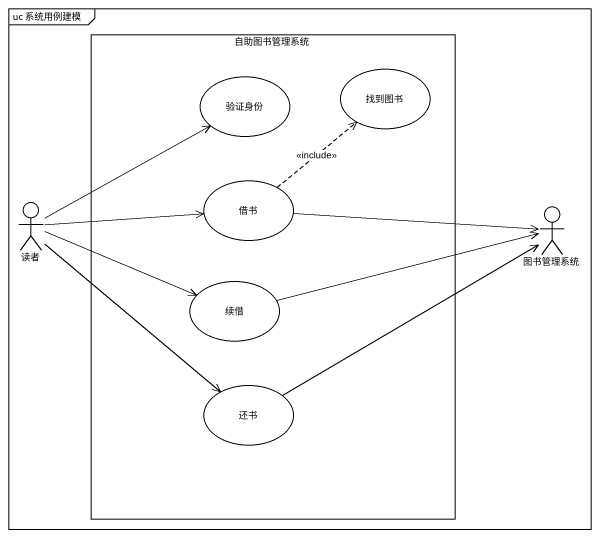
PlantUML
@startuml
mainframe uc 系统用例建模
rectangle 自助图书管理系统 {
  usecase 验证身份
  usecase 找到图书
  usecase 借书
  usecase 续借
  usecase 还书
}
actor 读者
actor 图书管理系统
读者 -up-> 验证身份
读者 -right-> 借书
读者 -right-> 续借
读者 --> 还书
借书 .up.> 找到图书 : <<include>>
借书 -right-> 图书管理系统
续借 -right-> 图书管理系统
还书 -right-> 图书管理系统
@enduml
